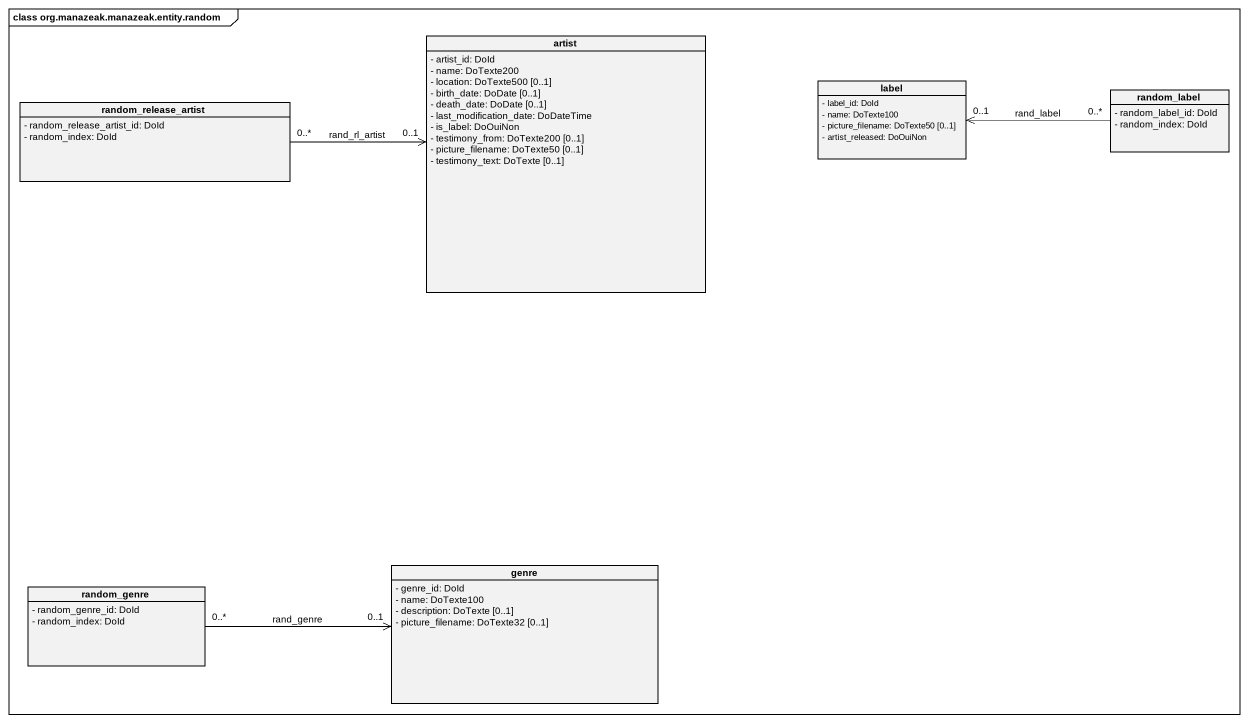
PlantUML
@startuml
mainframe class org.manazeak.manazeak.entity.random
hide circle
hide empty members
skinparam classAttributeIconSize 0
class artist {
  - artist_id: DoId
  - name: DoTexte200
  - location: DoTexte500 [0..1]
  - birth_date: DoDate [0..1]
  - death_date: DoDate [0..1]
  - last_modification_date: DoDateTime
  - is_label: DoOuiNon
  - testimony_from: DoTexte200 [0..1]
  - picture_filename: DoTexte50 [0..1]
  - testimony_text: DoTexte [0..1]
}
class "label" as label_ {
  - label_id: DoId
  - name: DoTexte100
  - picture_filename: DoTexte50 [0..1]
  - artist_released: DoOuiNon
}
class random_label {
  - random_label_id: DoId
  - random_index: DoId
}
class random_release_artist {
  - random_release_artist_id: DoId
  - random_index: DoId
}
class genre {
  - genre_id: DoId
  - name: DoTexte100
  - description: DoTexte [0..1]
  - picture_filename: DoTexte32 [0..1]
}
class random_genre {
  - random_genre_id: DoId
  - random_index: DoId
}
label_ "0..1" <-right- "0..*" random_label : rand_label
random_release_artist "0..*" -right-> "0..1" artist : rand_rl_artist
random_genre "0..*" -right-> "0..1" genre : rand_genre
@enduml
